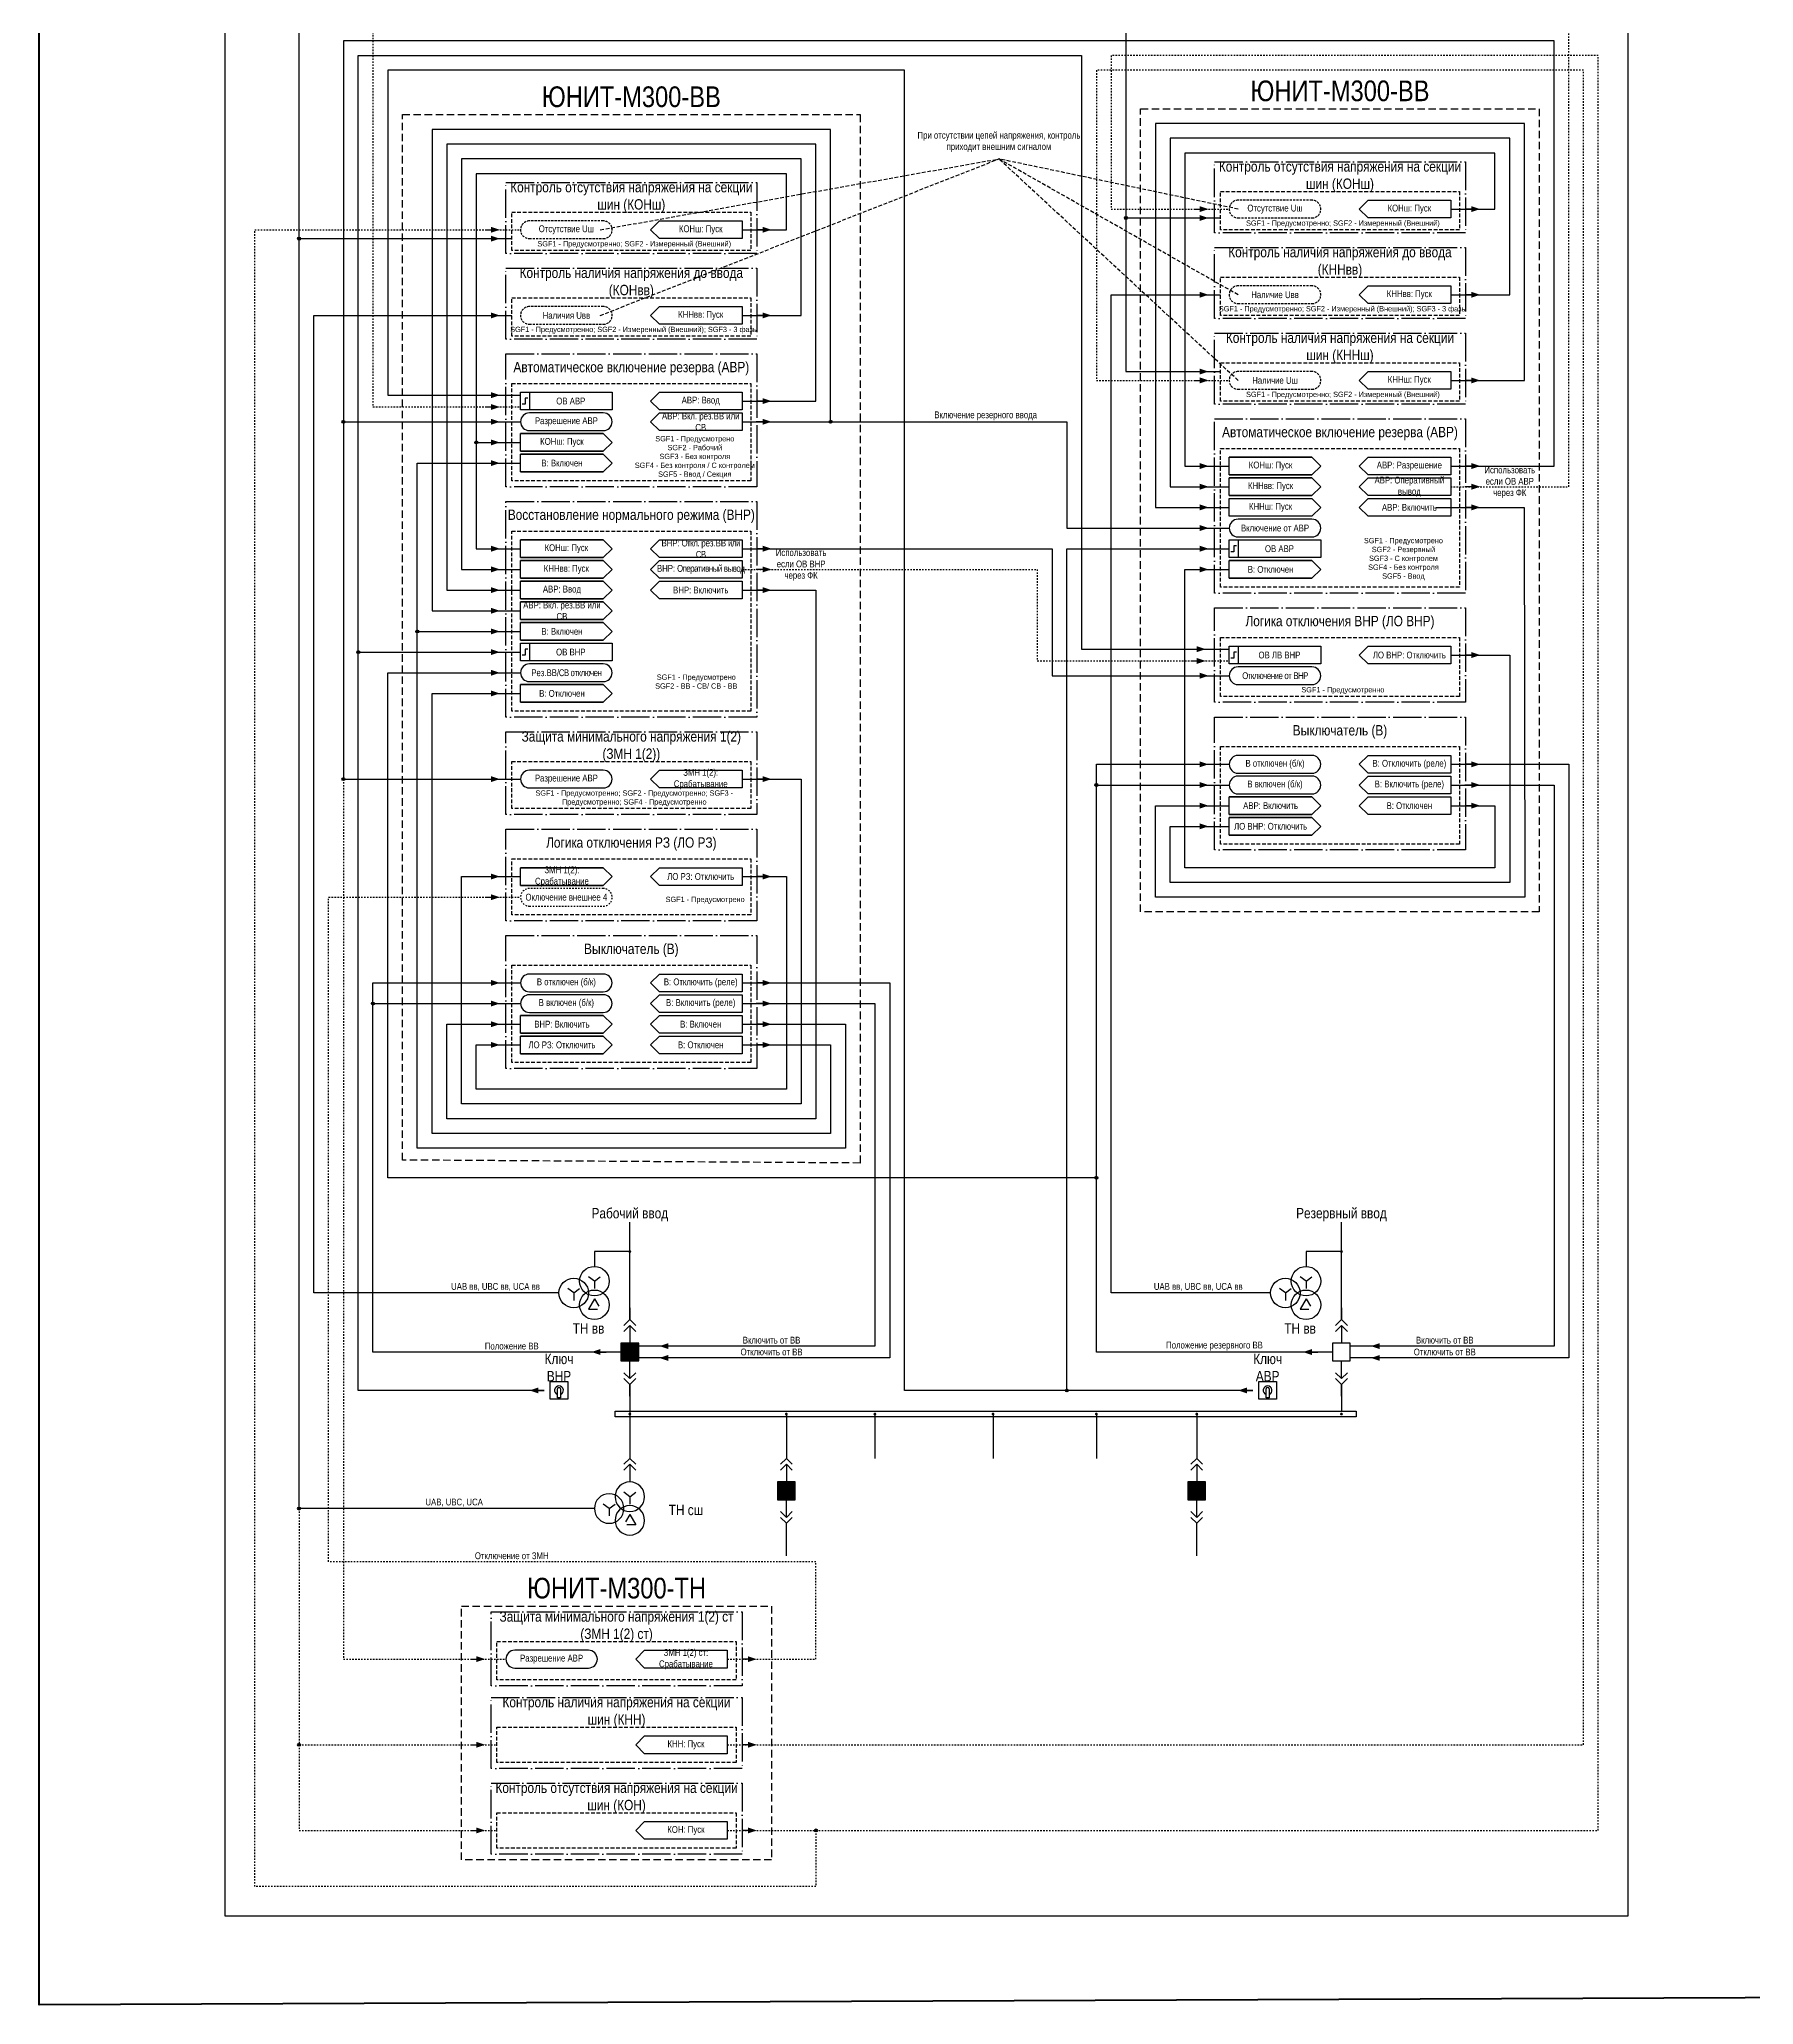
# Model space of a CAD drawing. Header units: millimetres. Extents: x -38 to 1200, y -25 to 980.
# Drawn here: x -38 to 543, y -25 to 641 of the extents above; entities that cross this region are included whole.
import ezdxf
from ezdxf.enums import TextEntityAlignment as Align

# ---------------------------------------------------------------- set-up
doc = ezdxf.new("R2010")
doc.units = ezdxf.units.MM
for name, pattern in [('ACAD_ISO04W100', [30, 24, -3, 0, -3]), ('JIS_02_1.0', [2, 1, -1]), ('штриховая2', [0.375, 0.25, -0.125])]:
    doc.linetypes.add(name, pattern=pattern)
doc.layers.add('LINE', color=7, linetype='Continuous', lineweight=25)
doc.layers.add('TEXT', color=7, linetype='Continuous', lineweight=25)
doc.layers.add('Основная', color=7, linetype='Continuous')
doc.styles.add('2.5_Gost_RD', font='ARIALN.TTF', dxfattribs={"height": 2.5})
doc.styles.add('3.5_Gost_RD', font='ARIALN.TTF', dxfattribs={"height": 3.5})
doc.styles.add('Вывод', font='ARIALN.TTF', dxfattribs={"height": 2.5})
doc.styles.add('Компонент', font='ARIALN.TTF', dxfattribs={"height": 3.5})

# ---------------------------------------------------------------- blocks, each defined once
blk = doc.blocks.new('*U44')
at = {"ltscale": 0.35}
for q in [(-2, 1.5), (2, 1.5), (0, -2.5)]:
    blk.add_line((0, 0), q, dxfattribs=at)
blk.add_circle((0, 0), 5, dxfattribs=at)
at = {"ltscale": 0.35, "style": 'Компонент'}
blk.add_attdef('ОУ', text='', height=3.5, dxfattribs=at).set_placement((-1, 10), align=Align.MIDDLE_CENTER)
blk = doc.blocks.new('*U40')
at = {"ltscale": 0.35}
for p, q in [((0, 2), (-2, -1.5)), ((0, 2), (1.5, -0.5)), ((-2, -1.5), (1, -1.5))]:
    blk.add_line(p, q, dxfattribs=at)
blk.add_circle((0, 0), 5, dxfattribs=at)
at = {"ltscale": 0.35, "style": 'Компонент'}
blk.add_attdef('ОУ', text='', height=3.5, dxfattribs=at).set_placement((0, 8), align=Align.MIDDLE_CENTER)
blk = doc.blocks.new('*U41')
at = {"ltscale": 0.35}
for q in [(-2, 1.5), (2, 1.5), (0, -2.5)]:
    blk.add_line((0, 0), q, dxfattribs=at)
blk.add_circle((0, 0), 5, dxfattribs=at)
at = {"ltscale": 0.35, "style": 'Компонент'}
blk.add_attdef('ОУ', text='', height=3.5, dxfattribs=at).set_placement((0, 8), align=Align.MIDDLE_CENTER)
blk = doc.blocks.new('*U42')
at = {"layer": 'Основная', "ltscale": 0.25}
for p, q in [((2, 2), (0, 0)), ((0, 0), (2, -2))]:
    blk.add_line(p, q, dxfattribs=at)
blk = doc.blocks.new('*U39')
at = {"layer": 'Основная', "color": 0}
for p, q in [((0, 6), (0, 2)), ((0, 0), (0, -6))]:
    blk.add_line(p, q, dxfattribs=at)
at = {"ltscale": 0.25, "xscale": -1, "rotation": 90}
for p in [(0, 2), (0, 0)]:
    blk.add_blockref('*U42', p, dxfattribs=at)
at = {"layer": 'Основная'}
for tag, height, style, p in [('ОУ2', 3.5, 'Компонент', (-5, 6)), ('В2', 2.5, 'Вывод', (3, 6)), ('ОУ1', 3.5, 'Компонент', (-5, -6)), ('В1', 2.5, 'Вывод', (3, -6))]:
    blk.add_attdef(tag, text='', height=height, dxfattribs=dict(at, style=style)).set_placement(p, align=Align.MIDDLE_CENTER)
blk = doc.blocks.new('*U38')
at = {"layer": 'Основная', "color": 0}
for p, q in [((0, 0), (0, 6)), ((0, -6), (0, -2))]:
    blk.add_line(p, q, dxfattribs=at)
at = {"ltscale": 0.25, "rotation": 89.99999999999999}
for p in [(0, 0), (0, -2)]:
    blk.add_blockref('*U42', p, dxfattribs=at)
at = {"layer": 'Основная'}
for tag, height, style, p in [('ОУ1', 3.5, 'Компонент', (-5, 6)), ('В1', 2.5, 'Вывод', (3, 6)), ('ОУ2', 3.5, 'Компонент', (-5, -6)), ('В2', 2.5, 'Вывод', (3, -6))]:
    blk.add_attdef(tag, text='', height=height, dxfattribs=dict(at, style=style)).set_placement(p, align=Align.MIDDLE_CENTER)
blk = doc.blocks.new('*U43')
at = {"ltscale": 0.35}
for q in [(-2, 1.5), (2, 1.5), (0, -2.5)]:
    blk.add_line((0, 0), q, dxfattribs=at)
blk.add_circle((0, 0), 5, dxfattribs=at)
at = {"ltscale": 0.35, "style": 'Компонент'}
blk.add_attdef('ОУ', text='', height=3.5, dxfattribs=at).set_placement((0, 8), align=Align.MIDDLE_CENTER)
blk = doc.blocks.new('*U47')
at = {"ltscale": 0.25}
blk.add_line((-1, 0), (-5, 0), dxfattribs=at)
blk.add_lwpolyline([(-3, 0, 2, 0, 0), (0, 0, 0, 0, 0)], format="xyseb", dxfattribs=at)
at = {"layer": 'Основная', "style": 'Вывод'}
blk.add_attdef('ОТ', text='', height=2.5, dxfattribs=at).set_placement((4, 0), align=Align.MIDDLE_CENTER)
blk = doc.blocks.new('*U45')
at = {"ltscale": 0.25}
blk.add_line((1, 0), (5, 0), dxfattribs=at)
blk.add_lwpolyline([(3, 0, 2, 0, 0), (6, 0, 0, 0, 0)], format="xyseb", dxfattribs=at)
at = {"layer": 'Основная', "style": 'Вывод'}
blk.add_attdef('ОТ', text='', height=2.5, dxfattribs=at).set_placement((-4, 0), align=Align.MIDDLE_CENTER)
blk = doc.blocks.new('*U49')
at = {"ltscale": 0.25}
blk.add_line((-1, 0), (-5, 0), dxfattribs=at)
blk.add_lwpolyline([(-3, 0, 2, 0, 0), (0, 0, 0, 0, 0)], format="xyseb", dxfattribs=at)
at = {"layer": 'Основная', "style": 'Вывод'}
blk.add_attdef('ОТ', text='', height=2.5, dxfattribs=at).set_placement((4, -7), align=Align.MIDDLE_CENTER)
blk = doc.blocks.new('*U46')
at = {"ltscale": 0.25}
blk.add_line((-1, 0), (-5, 0), dxfattribs=at)
blk.add_lwpolyline([(-3, 0, 2, 0, 0), (-6, 0, 0, 0, 0)], format="xyseb", dxfattribs=at)
at = {"layer": 'Основная', "style": 'Вывод'}
blk.add_attdef('ОТ', text='', height=2.5, dxfattribs=at).set_placement((4, 0), align=Align.MIDDLE_CENTER)
blk = doc.blocks.new('*U48')
at = {"ltscale": 0.25}
blk.add_line((1, 0), (5, 0), dxfattribs=at)
blk.add_lwpolyline([(3, 0, 2, 0, 0), (0, 0, 0, 0, 0)], format="xyseb", dxfattribs=at)
at = {"layer": 'Основная', "style": 'Вывод'}
blk.add_attdef('ОТ', text='', height=2.5, dxfattribs=at).set_placement((-4, 0), align=Align.MIDDLE_CENTER)
blk = doc.blocks.new('Точка')
at = {"ltscale": 100}
h = blk.add_hatch(color=256, dxfattribs=at)
h.dxf.hatch_style = 1
edge = h.paths.add_edge_path()
edge.add_arc((0, 0), 0.5, 0, 360)
blk.add_circle((0, 0), 0.5, dxfattribs=at)
blk = doc.blocks.new('*U50')
at = {"ltscale": 0.25}
blk.add_line((1, 0), (5, 0), dxfattribs=at)
blk.add_lwpolyline([(3, 0, 2, 0, 0), (6, 0, 0, 0, 0)], format="xyseb", dxfattribs=at)
at = {"layer": 'Основная', "style": 'Вывод'}
blk.add_attdef('ОТ', text='', height=2.5, dxfattribs=at).set_placement((-4, 2), align=Align.MIDDLE_CENTER)
blk = doc.blocks.new('*U51')
at = {"ltscale": 0.25}
blk.add_line((1, 0), (5, 0), dxfattribs=at)
blk.add_lwpolyline([(3, 0, 2, 0, 0), (6, 0, 0, 0, 0)], format="xyseb", dxfattribs=at)
at = {"layer": 'Основная', "style": 'Вывод'}
blk.add_attdef('ОТ', text='', height=2.5, dxfattribs=at).set_placement((-4, 2), align=Align.MIDDLE_CENTER)

msp = doc.modelspace()

# ---------------------------------------------------------------- hatches: boundary and pattern name
at = {"ltscale": 100}
h = msp.add_hatch(color=256, dxfattribs=at)
h.dxf.hatch_style = 1
h.paths.add_polyline_path([(161.5, 230, 1), (162.5, 230, 1)])
h = msp.add_hatch(color=256, dxfattribs=at)
h.dxf.hatch_style = 1
h.paths.add_polyline_path([(402.5, 230, 1), (403.5, 230, 1)])
h = msp.add_hatch(color=0, dxfattribs=at)
h.dxf.hatch_style = 1
h.paths.add_polyline_path([(159, 193), (165, 193), (165, 199), (159, 199)])
h = msp.add_hatch(color=256, dxfattribs=at)
h.dxf.hatch_style = 1
h.paths.add_polyline_path([(161.5, 175, 1), (162.5, 175, 1)])
h = msp.add_hatch(color=256, dxfattribs=at)
h.dxf.hatch_style = 1
h.paths.add_polyline_path([(215.5, 175, -1), (214.5, 175, -1)])
h = msp.add_hatch(color=256, dxfattribs=at)
h.dxf.hatch_style = 1
h.paths.add_polyline_path([(245.5, 175, -1), (244.5, 175, -1)])
h = msp.add_hatch(color=256, dxfattribs=at)
h.dxf.hatch_style = 1
h.paths.add_polyline_path([(285.5, 175, -1), (284.5, 175, -1)])
h = msp.add_hatch(color=256, dxfattribs=at)
h.dxf.hatch_style = 1
h.paths.add_polyline_path([(320.5, 175, -1), (319.5, 175, -1)])
h = msp.add_hatch(color=256, dxfattribs=at)
h.dxf.hatch_style = 1
h.paths.add_polyline_path([(354.5, 175, -1), (353.5, 175, -1)])
h = msp.add_hatch(color=256, dxfattribs=at)
h.dxf.hatch_style = 1
h.paths.add_polyline_path([(402.5, 175, 1), (403.5, 175, 1)])
h = msp.add_hatch(color=0, dxfattribs=at)
h.dxf.hatch_style = 1
h.paths.add_polyline_path([(212, 146), (218, 146), (218, 152), (212, 152)])
h = msp.add_hatch(color=0, dxfattribs=at)
h.dxf.hatch_style = 1
h.paths.add_polyline_path([(351, 146), (357, 146), (357, 152), (351, 152)])

# ---------------------------------------------------------------- linework, layer by layer
at = {"color": 3, "lineweight": 50, "ltscale": 100}
msp.add_lwpolyline([(-38, 975), (1200, 980), (1200, -20), (-38, -25)], close=True, dxfattribs=at)
at = {"color": 3, "ltscale": 100}
msp.add_lwpolyline([(25, 660), (500, 660), (500, 5), (25, 5)], close=True, dxfattribs=at)
at = {"color": 251, "linetype": 'JIS_02_1.0', "ltscale": 0.5, "true_color": 0x58595b}
for points in [[(440, 489), (480, 489), (480, 650), (75, 650), (75, 516), (125, 516)], [(440, 496), (475, 496), (475, 640), (65, 640), (65, 92), (120, 92)], [(195, 34), (490, 34), (490, 635), (325, 635), (325, 583), (365, 583)], [(195, 63), (485, 63), (485, 630), (320, 630), (320, 525), (365, 525)], [(195, 34), (225, 34), (225, 15), (35, 15), (35, 576), (125, 576)], [(200, 461), (300, 461), (300, 430), (365, 430)], [(195, 92), (225, 92), (225, 125), (60, 125), (60, 350), (125, 350)]]:
    msp.add_lwpolyline(points, dxfattribs=at)
at = {"color": 5, "ltscale": 100}
for points in [[(150, 143), (50, 143), (50, 645), (330, 645), (330, 580), (362, 580)], [(150, 143), (50, 143), (50, 645), (330, 645), (330, 528), (362, 528)], [(150, 143), (50, 143), (50, 573), (122, 573)], [(379, 216), (325, 216), (325, 554), (362, 554)], [(138, 216), (55, 216), (55, 547), (122, 547)]]:
    msp.add_lwpolyline(points, dxfattribs=at)
at = {"ltscale": 100}
for points in [[(440, 496), (475, 496), (475, 640), (65, 640), (65, 511), (125, 511)], [(440, 496), (475, 496), (475, 640), (65, 640), (65, 390), (125, 390)], [(200, 511), (230, 511), (230, 610), (95, 610), (95, 447), (125, 447)], [(440, 525), (465, 525), (465, 612), (340, 612), (340, 482), (365, 482)], [(440, 554), (460, 554), (460, 607), (345, 607), (345, 489), (365, 489)], [(200, 518), (225, 518), (225, 605), (100, 605), (100, 454), (125, 454)], [(200, 547), (220, 547), (220, 600), (105, 600), (105, 461), (125, 461)], [(440, 583), (455, 583), (455, 602), (350, 602), (350, 496), (365, 496)], [(200, 576), (215, 576), (215, 595), (110, 595), (110, 504), (125, 504)], [(200, 576), (215, 576), (215, 595), (110, 595), (110, 468), (125, 468)], [(125, 501), (153, 501), (156, 504), (153, 507), (125, 507), (153, 507), (156, 504), (153, 501), (125, 501), (125, 507)], [(200, 511), (310, 511), (310, 475), (365, 475)], [(125, 494), (153, 494), (156, 497), (153, 500), (125, 500), (153, 500), (156, 497), (153, 494), (125, 494), (125, 500)], [(200, 307), (235, 307), (235, 265), (90, 265), (90, 497), (125, 497)], [(365, 493), (393, 493), (396, 496), (393, 499), (365, 499), (393, 499), (396, 496), (393, 493), (365, 493), (365, 499)], [(365, 486), (393, 486), (396, 489), (393, 492), (365, 492), (393, 492), (396, 489), (393, 486), (365, 486), (365, 492)], [(435, 482), (464.88, 482), (465.12, 350), (340, 350), (340, 381), (365, 381)], [(365, 485), (393, 485), (396, 482), (393, 479), (365, 479), (365, 485)], [(125, 465), (153, 465), (156, 468), (153, 471), (125, 471), (153, 471), (156, 468), (153, 465), (125, 465), (125, 471)], [(200, 468), (305, 468), (305, 425), (365, 425)], [(125, 458), (153, 458), (156, 461), (153, 464), (125, 464), (153, 464), (156, 461), (153, 458), (125, 458), (125, 464)], [(440, 381), (455, 381), (455, 360), (350, 360), (350, 461), (365, 461)], [(365, 458), (393, 458), (396, 461), (393, 464), (365, 464), (393, 464), (396, 461), (393, 458), (365, 458), (365, 464)], [(200, 454), (225, 454), (225, 275), (100, 275), (100, 307), (125, 307)], [(125, 451), (153, 451), (156, 454), (153, 457), (125, 457), (153, 457), (156, 454), (153, 451), (125, 451), (125, 457)], [(125, 444), (153, 444), (156, 447), (153, 450), (125, 450), (153, 450), (156, 447), (153, 444), (125, 444), (125, 450)], [(200, 307), (235, 307), (235, 265), (90, 265), (90, 440), (125, 440)], [(125, 437), (153, 437), (156, 440), (153, 443), (125, 443), (153, 443), (156, 440), (153, 437), (125, 437), (125, 443)], [(400, 196), (320, 196), (320, 255), (80, 255), (80, 426), (125, 426)], [(440, 432), (460, 432), (460, 355), (345, 355), (345, 374), (365, 374)], [(125, 416), (153, 416), (156, 419), (153, 422), (125, 422), (153, 422), (156, 419), (153, 416), (125, 416), (125, 422)], [(200, 300), (230, 300), (230, 270), (95, 270), (95, 419), (125, 419)], [(400, 196), (320, 196), (320, 395), (365, 395)], [(440, 395), (480, 395), (480, 194), (406, 194)], [(200, 390), (220, 390), (220, 280), (105, 280), (105, 357), (125, 357)], [(400, 196), (320, 196), (320, 388), (365, 388)], [(440, 388), (475, 388), (475, 198), (406, 198)], [(365, 378), (393, 378), (396, 381), (393, 384), (365, 384), (393, 384), (396, 381), (393, 378), (365, 378), (365, 384)], [(365, 371), (393, 371), (396, 374), (393, 377), (365, 377), (393, 377), (396, 374), (393, 371), (365, 371), (365, 377)], [(125, 354), (153, 354), (156, 357), (153, 360), (125, 360), (153, 360), (156, 357), (153, 354), (125, 354), (125, 360)], [(200, 357), (215, 357), (215, 285), (110, 285), (110, 300), (125, 300)], [(159, 196), (75, 196), (75, 321), (125, 321)], [(200, 321), (250, 321), (250, 194), (165, 194)], [(159, 196), (75, 196), (75, 314), (125, 314)], [(200, 314), (245, 314), (245, 198), (165, 198)], [(125, 304), (153, 304), (156, 307), (153, 310), (125, 310), (153, 310), (156, 307), (153, 304), (125, 304), (125, 310)], [(125, 297), (153, 297), (156, 300), (153, 303), (125, 303), (153, 303), (156, 300), (153, 297), (125, 297), (125, 303)], [(162, 207), (162, 240)], [(403, 207), (403, 240)], [(162, 207), (162, 230), (150, 230), (150, 225)], [(403, 207), (403, 230), (391, 230), (391, 225)], [(138.5, 183.5), (138.5, 180.5), (137.5, 180.5), (137.5, 183.5)], [(162, 185), (162, 175)], [(378.5, 183.5), (378.5, 180.5), (377.5, 180.5), (377.5, 183.5)], [(403, 185), (403, 176)], [(162, 175), (162, 160)], [(215, 175), (215, 160)], [(245, 175), (245, 160)], [(285, 175), (285, 160)], [(320, 175), (320, 160)], [(354, 175), (354, 160)], [(215, 127), (215, 137)], [(354, 127), (354, 137)]]:
    msp.add_lwpolyline(points, dxfattribs=at)
at = {"color": 1, "ltscale": 100}
for points in [[(133, 183), (70, 183), (70, 635), (315, 635), (315, 434), (365, 434)], [(373, 183), (255, 183), (255, 630), (80, 630), (80, 520), (125, 520)], [(133, 183), (70, 183), (70, 433), (125, 433)]]:
    msp.add_lwpolyline(points, dxfattribs=at)
at = {"linetype": 'штриховая2', "lineweight": 30, "ltscale": 10}
for points in [[(85, 615), (240, 615), (240, 260), (85, 261)], [(335, 617), (470, 617), (470, 345), (335, 345)], [(105, 110), (210, 110), (210, 24), (105, 24)]]:
    msp.add_lwpolyline(points, close=True, dxfattribs=at)
at = {"color": 251, "linetype": 'штриховая2', "ltscale": 5, "true_color": 0x58595b}
for points in [[(152, 576), (287, 600)], [(152, 547), (287, 600)], [(368, 583), (287, 600)], [(368, 554), (287, 600)], [(368, 525), (287, 600)]]:
    msp.add_lwpolyline(points, dxfattribs=at)
at = {"color": 251, "linetype": 'ACAD_ISO04W100', "lineweight": 30, "ltscale": 0.4, "true_color": 0x58595b}
for points in [[(360, 599), (445, 599), (445, 575), (360, 575)], [(120, 592), (205, 592), (205, 568), (120, 568)], [(360, 570), (445, 570), (445, 546), (360, 546)], [(120, 563), (205, 563), (205, 539), (120, 539)], [(360, 541), (445, 541), (445, 517), (360, 517)], [(120, 534), (205, 534), (205, 489), (120, 489)], [(360, 512), (445, 512), (445, 453), (360, 453)], [(120, 484), (205, 484), (205, 411), (120, 411)], [(360, 448), (445, 448), (445, 416), (360, 416)], [(120, 406), (205, 406), (205, 378), (120, 378)], [(360, 411), (445, 411), (445, 366), (360, 366)], [(120, 373), (205, 373), (205, 342), (120, 342)], [(120, 337), (205, 337), (205, 292), (120, 292)], [(115, 108), (200, 108), (200, 83), (115, 83)], [(115, 79), (200, 79), (200, 55), (115, 55)], [(115, 50), (200, 50), (200, 26), (115, 26)]]:
    msp.add_lwpolyline(points, close=True, dxfattribs=at)
at = {"linetype": 'штриховая2', "ltscale": 5}
for points in [[(362, 589), (443, 589), (443, 576), (362, 576)], [(122, 582), (203, 582), (203, 569), (122, 569)], [(362, 560), (443, 560), (443, 547), (362, 547)], [(122, 553), (203, 553), (203, 540), (122, 540)], [(362, 531), (443, 531), (443, 518), (362, 518)], [(122, 524), (203, 524), (203, 491), (122, 491)], [(362, 502), (443, 502), (443, 455), (362, 455)], [(122, 474), (203, 474), (203, 413), (122, 413)], [(362, 438), (443, 438), (443, 418), (362, 418)], [(362, 401), (443, 401), (443, 368), (362, 368)], [(122, 396), (203, 396), (203, 380), (122, 380)], [(122, 363), (203, 363), (203, 344), (122, 344)], [(122, 327), (203, 327), (203, 294), (122, 294)], [(117, 98), (198, 98), (198, 85), (117, 85)], [(117, 69), (198, 69), (198, 57), (117, 57)], [(117, 40), (198, 40), (198, 28), (117, 28)]]:
    msp.add_lwpolyline(points, close=True, dxfattribs=at)
at = {"color": 251, "linetype": 'штриховая2', "ltscale": 3, "true_color": 0x58595b}
for points in [[(368, 580), (393, 580, 1), (393, 586), (368, 586, 1)], [(128, 573), (153, 573, 1), (153, 579), (128, 579, 1)], [(368, 551), (393, 551, 1), (393, 557), (368, 557, 1)], [(128, 544), (153, 544, 1), (153, 550), (128, 550, 1)], [(368, 522), (393, 522, 1), (393, 528), (368, 528, 1)]]:
    msp.add_lwpolyline(points, format="xyb", close=True, dxfattribs=at)
at = {"ltscale": 100}
for points in [[(412, 586), (440, 586), (440, 580), (412, 580), (409, 583)], [(172, 579), (200, 579), (200, 573), (172, 573), (169, 576)], [(412, 557), (440, 557), (440, 551), (412, 551), (409, 554)], [(172, 550), (200, 550), (200, 544), (172, 544), (169, 547)], [(412, 528), (440, 528), (440, 522), (412, 522), (409, 525)], [(125, 521), (156, 521), (156, 515), (125, 515)], [(125, 521), (128, 521), (128, 515), (125, 515)], [(172, 521), (200, 521), (200, 515), (172, 515), (169, 518)], [(172, 514), (200, 514), (200, 508), (172, 508), (169, 511)], [(412, 499), (440, 499), (440, 493), (412, 493), (409, 496)], [(412, 485), (440, 485), (440, 479), (412, 479), (409, 482)], [(172, 471), (200, 471), (200, 465), (172, 465), (169, 468)], [(365, 471), (396, 471), (396, 465), (365, 465)], [(365, 471), (368, 471), (368, 465), (365, 465)], [(172, 457), (200, 457), (200, 451), (172, 451), (169, 454)], [(125, 436), (156, 436), (156, 430), (125, 430)], [(125, 436), (128, 436), (128, 430), (125, 430)], [(365, 435), (396, 435), (396, 429), (365, 429)], [(365, 435), (368, 435), (368, 429), (365, 429)], [(412, 435), (440, 435), (440, 429), (412, 429), (409, 432)], [(172, 393), (200, 393), (200, 387), (172, 387), (169, 390)], [(412, 398), (440, 398), (440, 392), (412, 392), (409, 395)], [(412, 391), (440, 391), (440, 385), (412, 385), (409, 388)], [(412, 384), (440, 384), (440, 378), (412, 378), (409, 381)], [(172, 360), (200, 360), (200, 354), (172, 354), (169, 357)], [(172, 324), (200, 324), (200, 318), (172, 318), (169, 321)], [(172, 317), (200, 317), (200, 311), (172, 311), (169, 314)], [(172, 310), (200, 310), (200, 304), (172, 304), (169, 307)], [(172, 303), (200, 303), (200, 297), (172, 297), (169, 300)], [(159, 193), (165, 193), (165, 199), (159, 199)], [(400, 193), (406, 193), (406, 199), (400, 199)], [(135, 186), (141, 186), (141, 180), (135, 180)], [(375, 186), (381, 186), (381, 180), (375, 180)], [(212, 146), (218, 146), (218, 152), (212, 152)], [(351, 146), (357, 146), (357, 152), (351, 152)]]:
    msp.add_lwpolyline(points, close=True, dxfattribs=at)
for points in [[(128, 508), (153, 508, 1), (153, 514), (128, 514, 1)], [(368, 472), (393, 472, 1), (393, 478), (368, 478, 1)], [(128, 423), (153, 423, 1), (153, 429), (128, 429, 1)], [(368, 422), (393, 422, 1), (393, 428), (368, 428, 1)], [(128, 387), (153, 387, 1), (153, 393), (128, 393, 1)], [(368, 392), (393, 392, 1), (393, 398), (368, 398, 1)], [(368, 385), (393, 385, 1), (393, 391), (368, 391, 1)], [(128, 318), (153, 318, 1), (153, 324), (128, 324, 1)], [(128, 311), (153, 311, 1), (153, 317), (128, 317, 1)]]:
    msp.add_lwpolyline(points, format="xyb", close=True, dxfattribs=at)
at = {"lineweight": 30, "ltscale": 100}
for points in [[(127.5, 519), (126.5, 519), (126.5, 517), (125.5, 517)], [(367.5, 469), (366.5, 469), (366.5, 467), (365.5, 467)], [(127.5, 434), (126.5, 434), (126.5, 432), (125.5, 432)], [(367.5, 433), (366.5, 433), (366.5, 431), (365.5, 431)]]:
    msp.add_lwpolyline(points, dxfattribs=at)
at = {"color": 251, "ltscale": 100, "true_color": 0x58595b}
for points in [[(412, 492), (440, 492), (440, 486), (412, 486), (409, 489)], [(172, 464), (200, 464), (200, 458), (172, 458), (169, 461)], [(167, 95), (195, 95), (195, 89), (167, 89), (164, 92)], [(167, 66), (195, 66), (195, 60), (167, 60), (164, 63)], [(167, 37), (195, 37), (195, 31), (167, 31), (164, 34)]]:
    msp.add_lwpolyline(points, close=True, dxfattribs=at)
at = {"color": 1, "ltscale": 0.5}
msp.add_lwpolyline([(373, 183), (310, 183), (310, 468), (365, 468)], dxfattribs=at)
at = {"color": 251, "linetype": 'JIS_02_1.0', "ltscale": 0.5, "true_color": 0x58595b}
msp.add_lwpolyline([(128, 347), (153, 347, 1), (153, 353), (128, 353, 1)], format="xyb", close=True, dxfattribs=at)
at = {"color": 5, "linetype": 'JIS_02_1.0', "ltscale": 0.5}
for points in [[(150, 143), (50, 143), (50, 63), (117, 63)], [(150, 143), (50, 143), (50, 34), (117, 34)]]:
    msp.add_lwpolyline(points, dxfattribs=at)
at = {"color": 251, "ltscale": 100, "true_color": 0x58595b}
msp.add_lwpolyline([(123, 89), (148, 89, 1), (148, 95), (123, 95, 1)], format="xyb", close=True, dxfattribs=at)
at = {"ltscale": 100}
for centre, radius, start, end in [((138, 183), 1.5, 289.47122, 250.52878), ((138, 183.5), 0.5, 0, 180), ((378, 183), 1.5, 289.47122, 250.52878), ((378, 183.5), 0.5, 0, 180)]:
    msp.add_arc(centre, radius, start, end, dxfattribs=at)
at = {"layer": 'LINE', "lineweight": 30, "ltscale": 100}
msp.add_lwpolyline([(157, 176), (408, 176), (408, 174), (157, 174)], close=True, dxfattribs=at)

# ---------------------------------------------------------------- block references
at = {"ltscale": 100}
for p in [(330, 580), (50, 573), (65, 511), (230, 511), (110, 504), (90, 440), (70, 433), (65, 390), (320, 388), (75, 314), (320, 255), (310, 183), (50, 143), (50, 63), (225, 34)]:
    msp.add_blockref('Точка', p, dxfattribs=at)
at = {"ltscale": 0.35}
for name, p in [('*U44', (143, 216)), ('*U43', (150, 220)), ('*U44', (384, 216)), ('*U43', (391, 220)), ('*U40', (150, 212)), ('*U40', (391, 212))]:
    msp.add_blockref(name, p, dxfattribs=at)
at = {"ltscale": 0.35, "xscale": -1}
for name, p in [('*U44', (155, 143)), ('*U41', (162, 147)), ('*U40', (162, 139))]:
    msp.add_blockref(name, p, dxfattribs=at)
at = {"layer": 'Основная', "ltscale": 0.25}
for name, p in [('*U45', (352, 583)), ('*U45', (352, 580)), ('*U47', (450, 583)), ('*U45', (112, 576)), ('*U45', (112, 573)), ('*U47', (210, 576)), ('*U45', (352, 554)), ('*U47', (450, 554)), ('*U45', (112, 547)), ('*U47', (210, 547)), ('*U45', (352, 528)), ('*U45', (352, 525)), ('*U47', (450, 525)), ('*U45', (112, 520)), ('*U45', (112, 516)), ('*U47', (210, 518)), ('*U45', (112, 511)), ('*U47', (210, 511)), ('*U45', (112, 504)), ('*U45', (112, 497)), ('*U45', (352, 496)), ('*U47', (450, 496)), ('*U45', (352, 489)), ('*U47', (450, 489)), ('*U45', (352, 482)), ('*U49', (450, 482)), ('*U45', (352, 475)), ('*U45', (112, 468)), ('*U47', (210, 468)), ('*U45', (352, 468)), ('*U45', (112, 461)), ('*U47', (210, 461)), ('*U45', (352, 461)), ('*U45', (112, 454)), ('*U47', (210, 454)), ('*U45', (112, 447)), ('*U45', (112, 440)), ('*U45', (112, 433)), ('*U50', (351, 434)), ('*U47', (450, 432)), ('*U45', (112, 426)), ('*U51', (351, 430)), ('*U45', (352, 425)), ('*U45', (112, 419)), ('*U45', (352, 395)), ('*U47', (450, 395)), ('*U45', (112, 390)), ('*U47', (210, 390)), ('*U45', (352, 388)), ('*U47', (450, 388)), ('*U45', (352, 381)), ('*U47', (450, 381)), ('*U45', (352, 374)), ('*U45', (112, 357)), ('*U47', (210, 357)), ('*U45', (112, 350)), ('*U45', (112, 321)), ('*U47', (210, 321)), ('*U45', (112, 314)), ('*U47', (210, 314)), ('*U45', (112, 307)), ('*U47', (210, 307)), ('*U45', (112, 300)), ('*U47', (210, 300)), ('*U48', (149, 196)), ('*U46', (178, 198)), ('*U46', (178, 194)), ('*U48', (390, 196)), ('*U46', (419, 198)), ('*U46', (419, 194)), ('*U48', (128, 183)), ('*U48', (368, 183)), ('*U45', (107, 92)), ('*U47', (205, 92)), ('*U45', (107, 63)), ('*U47', (205, 63)), ('*U45', (107, 34)), ('*U47', (205, 34))]:
    msp.add_blockref(name, p, dxfattribs=at)
at = {"layer": 'Основная', "ltscale": 0.25, "xscale": -1, "rotation": 180}
for name, p in [('*U38', (162, 205)), ('*U38', (403, 205)), ('*U39', (162, 187)), ('*U39', (403, 187)), ('*U38', (162, 158)), ('*U38', (215, 158)), ('*U38', (354, 158)), ('*U39', (215, 140)), ('*U39', (354, 140))]:
    msp.add_blockref(name, p, dxfattribs=at)

# ---------------------------------------------------------------- texts
at = {"color": 30, "ltscale": 100, "attachment_point": 5, "style": '3.5_Gost_RD'}
for s, insert, char_height, width in [('{\\C3;ЮНИТ-М300-ВВ}', (402.5, 623), 7, 135), ('{\\C3;ЮНИТ-М300-ВВ}', (162.5, 621), 7, 155), ('Контроль отсутствия напряжения на секции шин (КОНш)', (402.5, 594), 3.5, 85), ('Контроль отсутствия напряжения на секции шин (КОНш)', (162.5, 587), 3.5, 85), ('Контроль наличия напряжения до ввода (КННвв)', (402.5, 565), 3.5, 85), ('Контроль наличия напряжения до ввода (КОНвв)', (162.5, 558), 3.5, 85), ('Контроль наличия напряжения на секции шин (КННш)', (402.5, 536), 3.5, 85), ('{\\C30;\\c1938679;Автоматическое включение резерва (АВР)}', (162.5, 529), 3.5, 85), ('{\\C30;\\c1938679;Автоматическое включение резерва (АВР)}', (402.5, 507), 3.5, 85), ('{\\C30;\\c1938679;Восстановление нормального режима (ВНР)}', (162.5, 479), 3.5, 85), ('{\\C30;\\c1938679;Логика отключения ВНР (ЛО ВНР)}', (402.5, 443), 3.5, 85), ('\\pt171.5;Защита минимального напряжения 1(2) \\P(ЗМН 1(2))', (162.5, 401), 3.5, 85), ('\\pt171.5;Выключатель (В)', (402.5, 406), 3.5, 85), ('\\pt171.5;Логика отключения РЗ (ЛО РЗ)', (162.5, 368), 3.5, 85), ('\\pt171.5;Выключатель (В)', (162.5, 332), 3.5, 85), ('{\\C30;\\c1938679;Рабочий ввод}', (162, 242.5), 3.5, 30), ('{\\C30;\\c1938679;Резервный ввод}', (403, 242.5), 3.5, 32), ('{\\C30;\\c1938679;ТН вв}', (148, 204), 3.5, 11), ('{\\C30;\\c1938679;ТН вв}', (389, 204), 3.5, 11), ('{\\C30;\\c1938679;Ключ ВНР}', (138, 190.75), 3.5, 12), ('{\\C30;\\c1938679;Ключ АВР}', (378, 190.75), 3.5, 12), ('{\\C30;\\c1938679;ТН сш}', (181, 142.5), 3.5, 12), ('{\\C3;ЮНИТ-М300-ТН}', (157.5, 116), 7, 105), ('\\pt171.5;Защита минимального напряжения 1(2) ст (ЗМН 1(2) ст)', (157.5, 103), 3.5, 85), ('Контроль наличия напряжения на секции шин (КНН)', (157.5, 74), 3.5, 85), ('Контроль отсутствия напряжения на секции шин (КОН)', (157.5, 45), 3.5, 85)]:
    msp.add_mtext(s, dxfattribs=dict(at, insert=insert, char_height=char_height, width=width))
at = {"color": 251, "ltscale": 100, "true_color": 0x58595b, "char_height": 2.3, "attachment_point": 5, "style": '2.5_Gost_RD'}
for s, insert, width in [('При отсутствии цепей напряжения, контроль приходит внешним сигналом', (287, 605.75), 60), ('АВР: Оперативный вывод', (426, 489), 28), ('Использовать \\Pесли ОВ АВР \\Pчерез ФК', (460, 490.5), 20), ('Использовать \\Pесли ОВ ВНР \\Pчерез ФК', (220, 462.5), 20), ('ВНР:{\\T0.9; Оперативный вывод}', (186, 461), 28), ('Отключение от ЗМН', (122, 127), 54), ('ЗМН 1(2) ст: Срабатывание', (181, 92), 28), ('КНН: Пуск', (181, 63), 28), ('КОН: Пуск', (181, 34), 28)]:
    msp.add_mtext(s, dxfattribs=dict(at, insert=insert, width=width))
at = {"color": 3, "ltscale": 100, "char_height": 1.8, "attachment_point": 5, "style": '3.5_Gost_RD'}
for s, insert, width in [('SGF1 - Предусмотренно; SGF2 - Измеренный {\\C251;\\c5986648;(Внешний)}', (403.5, 578), 73), ('SGF1 - Предусмотренно; SGF2 - Измеренный {\\C251;\\c5986648;(Внешний)}', (163.5, 571), 73), ('SGF1 - Предусмотренно; SGF2 - Измеренный {\\C251;\\c5986648;(Внешний)}; SGF3 - 3 фазы', (403.5, 549), 73), ('SGF1 - Предусмотренно; SGF2 - Измеренный {\\C251;\\c5986648;(Внешний)}; SGF3 - 3 фазы', (163.5, 542), 73), ('SGF1 - Предусмотренно; SGF2 - Измеренный {\\C251;\\c5986648;(Внешний)}', (403.5, 520), 73), ('SGF1 - Предусмотрено\\PSGF2 - Рабочий\\PSGF3 - Без контроля\\P{\\C1;SGF4 - Без контроля / С контролем\\P}SGF5 - Ввод / Секция', (184, 499), 38), ('SGF1 - Предусмотрено\\PSGF2 - Резервный\\PSGF3 - С контролем\\P{\\C1;SGF4 - Без контроля\\P}SGF5 - Ввод', (424, 464.5), 38), ('SGF1 - Предусмотрено\\PSGF2 - ВВ - СВ/ СВ - ВВ', (184.5, 423), 38), ('SGF1 - Предусмотренно', (403.5, 420), 73), ('SGF1 - Предусмотренно; SGF2 - Предусмотренно; SGF3 - Предусмотренно; SGF4 - Предусмотренно', (163.5, 383.5), 73), ('SGF1 - Предусмотрено', (187.5, 349), 31)]:
    msp.add_mtext(s, dxfattribs=dict(at, insert=insert, width=width))
at = {"ltscale": 100, "char_height": 2.3, "attachment_point": 5, "style": '2.5_Gost_RD'}
for s, insert, width in [('КОНш: Пуск', (426, 583), 28), ('КОНш: Пуск', (186, 576), 28), ('КННвв: Пуск', (426, 554), 28), ('КННвв: Пуск', (186, 547), 28), ('КННш: Пуск', (426, 525), 28), ('АВР: Ввод', (186, 518), 28), ('АВР: Вкл. рез.ВВ или СВ', (186, 511), 28), ('Включение резерного ввода', (282.5, 513), 55), ('АВР: Разрешение', (426, 496), 28), ('АВР: Включить', (426, 482), 28), ('ВНР:{\\T0.9; Откл. }рез.ВВ{\\T0.9; или СВ}', (186, 468), 28), ('ВНР: Включить', (186, 454), 28), ('ЛО ВНР: Отключить', (426, 432), 28), ('ЗМН 1(2): Срабатывание', (186, 390), 28), ('В: Отключить (реле)', (426, 395), 28), ('В: Включить (реле)', (426, 388), 28), ('АВР: Включить', (379, 381), 28), ('В: Отключен', (426, 381), 28), ('ЛО ВНР: Отключить', (379, 374), 28), ('ЛО РЗ: Отключить', (186, 357), 28), ('В: Отключить (реле)', (186, 321), 28), ('В: Включить (реле)', (186, 314), 28), ('ВНР: Включить', (139, 307), 28), ('В: Включен', (186, 307), 28), ('ЛО РЗ: Отключить', (139, 300), 28), ('В: Отключен', (186, 300), 28), ('UAB вв, UBC вв, UCA вв', (116.5, 218), 43), ('UAB вв, UBC вв, UCA вв', (354.5, 218), 49), ('Включить от ВВ', (210, 200), 70), ('Включить от ВВ', (438, 200), 44), ('Положение ВВ', (122, 198), 54), ('Отключить от ВВ', (210, 196), 70), ('Положение резервного ВВ', (360, 198), 60), ('Отключить от ВВ', (438, 196), 44), ('UAB, UBC, UCA', (102.5, 145), 95)]:
    msp.add_mtext(s, dxfattribs=dict(at, insert=insert, width=width))
at = {"layer": 'TEXT', "color": 251, "ltscale": 100, "true_color": 0x58595b, "char_height": 2.3, "width": 31, "attachment_point": 5, "style": '2.5_Gost_RD'}
for s, insert in [('Отсутствие Uш', (380.5, 583)), ('Отсутствие Uш', (140.5, 576)), ('Наличие Uвв', (380.5, 554)), ('Наличия Uвв', (140.5, 547)), ('\\pt23;Наличие Uш', (380.5, 525)), ('Оключение внешнее 4', (140.5, 350)), ('Разрешение АВР', (135.5, 92))]:
    msp.add_mtext(s, dxfattribs=dict(at, insert=insert))
at = {"layer": 'TEXT', "color": 0, "ltscale": 100, "char_height": 2.3, "attachment_point": 5, "style": '2.5_Gost_RD'}
for s, insert, width in [('{\\C256;ОВ АВР}', (142, 518), 28), ('{\\C256;КОНш: Пуск}', (139, 504), 28), ('{\\C256;В: Включен}', (139, 497), 28), ('{\\C256;КОНш: Пуск}', (379, 496), 28), ('{\\C256;КННвв: Пуск}', (379, 489), 28), ('{\\C256;КННш: Пуск}', (379, 482), 28), ('{\\C256;Включение от АВР}', (380.5, 475), 31), ('{\\C256;КОНш: Пуск}', (140.5, 468), 31), ('{\\C256;ОВ АВР}', (382, 468), 28), ('{\\C256;КННвв: Пуск}', (140.5, 461), 31), ('{\\C256;В: Отключен}', (379, 461), 28), ('{\\C256;АВР: Ввод}', (139, 454), 28), ('{\\C256;АВР: Вкл. рез.ВВ или СВ}', (139, 447), 28), ('{\\C256;В: Включен}', (139, 440), 28), ('{\\C256;ОВ ВНР}', (142, 433), 28), ('{\\C256;ОВ ЛВ ВНР}', (382, 432), 28), ('{\\C256;В: Отключен}', (139, 419), 28)]:
    msp.add_mtext(s, dxfattribs=dict(at, insert=insert, width=width))
at = {"layer": 'TEXT', "ltscale": 100, "char_height": 2.3, "attachment_point": 5, "style": '2.5_Gost_RD'}
for s, insert, width in [('Разрешение АВР', (140.5, 511), 31), ('Рез.ВВ{\\T0.9;/СВ отключен}', (140.5, 426), 31), ('{\\T0.9;Отключение от ВНР}', (380.5, 425), 31), ('В отключен (б/к)', (380.5, 395), 31), ('Разрешение АВР', (140.5, 390), 31), ('В включен (б/к)', (380.5, 388), 31), ('ЗМН 1(2): Срабатывание', (139, 357), 28), ('В отключен (б/к)', (140.5, 321), 31), ('В включен (б/к)', (140.5, 314), 31)]:
    msp.add_mtext(s, dxfattribs=dict(at, insert=insert, width=width))

doc.saveas('drawing.dxf')
